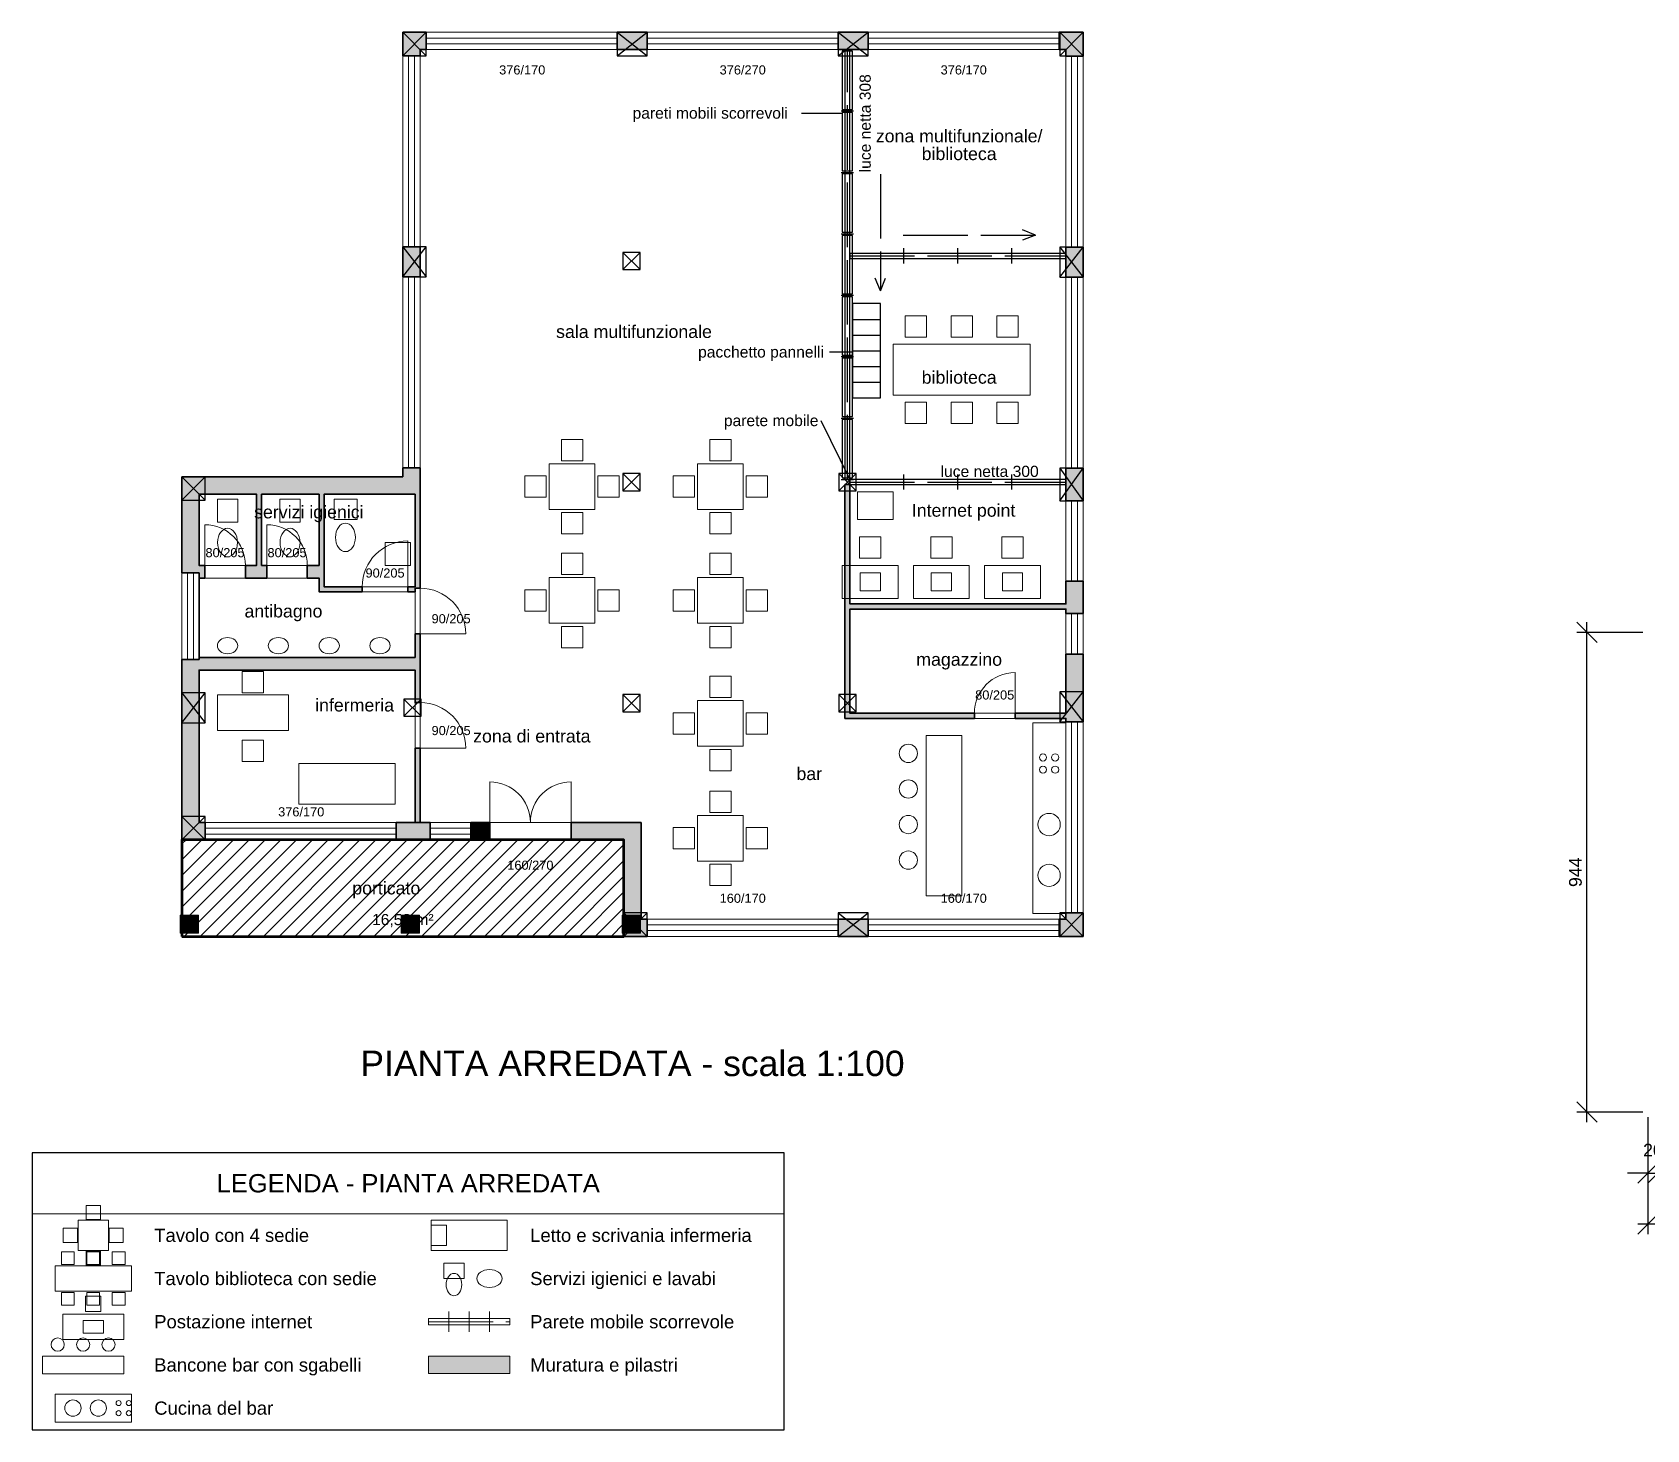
# Model space of a CAD drawing. Header units: millimetres. Extents: x 23 to 299, y 5 to 130.
# Drawn here: x 118 to 149.78, y 93.55 to 121.05 of the extents above; entities that cross this region are included whole.
import ezdxf
from ezdxf.enums import TextEntityAlignment as Align

# ---------------------------------------------------------------- set-up
doc = ezdxf.new("R2010")
doc.units = ezdxf.units.MM
doc.linetypes.add('DASHED', pattern=[1.524, 1.27, -0.254])
for name, color, linetype, lineweight in [('ARREDI', 30, 'Continuous', 13), ('LEGENDA', 7, 'Continuous', 18), ('MURI', 8, 'Continuous', 35), ('PARETI_MOBILI', 6, 'Continuous', 25), ('PILASTRI', 7, 'Continuous', 25), ('PORTE', 3, 'Continuous', 18), ('PORTICATO', 4, 'Continuous', 25), ('PORTICATO_RETINO', 4, 'Continuous', 18), ('QUOTE', 5, 'Continuous', 13), ('SERRAMENTI', 4, 'Continuous', 18), ('TESTI', 7, 'Continuous', 18)]:
    doc.layers.add(name, color=color, linetype=linetype, lineweight=lineweight)
doc.styles.add('ARIAL', font='arial.ttf')
doc.dimstyles.new('Q100', dxfattribs={"dimscale": 100, "dimtxt": 0.0025, "dimasz": 2.5, "dimexe": 0.002, "dimexo": 0.001, "dimgap": 0.001, "dimtad": 1, "dimlfac": 100, "dimtxsty": 'ARIAL', "dimtsz": 0.002, "dimcen": 2.5, "dimdle": 0.002, "dimclrd": 5, "dimclre": 5, "dimclrt": 5, "dimazin": 3, "dimtfac": 1, "dimtmove": 0, "dimatfit": 3, "dimarcsym": 0})

# ---------------------------------------------------------------- blocks, each defined once
blk = doc.blocks.new('*D171')
at = {"layer": 'Defpoints', "color": 0, "transparency": 16777216}
for p in [(149.8, 99.8), (150, 99.8), (150, 98.6)]:
    blk.add_point(p, dxfattribs=at)
at = {"layer": 'QUOTE', "color": 5, "lineweight": -2, "transparency": 16777216}
for p, q in [((149.8, 99.7), (149.8, 98.4)), ((150, 99.7), (150, 98.4)), ((149.8, 98.6), (149.4, 98.6)), ((149.6, 98.4), (150, 98.8)), ((149.8, 98.4), (150.2, 98.8)), ((149.8, 98.6), (150, 98.6)), ((150, 98.6), (150.4, 98.6))]:
    blk.add_line(p, q, dxfattribs=at)
at = {"layer": 'QUOTE', "color": 5, "transparency": 16777216, "insert": (149.9, 99.05), "char_height": 0.25, "attachment_point": 5, "style": 'ARIAL'}
blk.add_mtext('20', dxfattribs=at)

msp = doc.modelspace()

# ---------------------------------------------------------------- hatches: boundary and pattern name
at = {"layer": 'LEGENDA'}
h = msp.add_hatch(color=8, dxfattribs=at)
h.dxf.hatch_style = 1
h.paths.add_polyline_path([(125.8, 94.655), (127.4, 94.655), (127.4, 94.995), (125.8, 94.995)])
at = {"layer": 'MURI'}
h = msp.add_hatch(color=8, dxfattribs=at)
h.dxf.hatch_style = 1
h.paths.add_polyline_path([(125.29374, 121.04838), (125.75374, 121.04838), (125.75374, 120.70838), (125.63374, 120.70838), (125.63374, 120.58838), (125.29374, 120.58838)])
h = msp.add_hatch(color=8, dxfattribs=at)
h.dxf.hatch_style = 1
h.paths.add_polyline_path([(130.10374, 121.04838), (130.10374, 120.70838), (129.51374, 120.70838), (129.51374, 121.04838)])
h = msp.add_hatch(color=8, dxfattribs=at)
h.dxf.hatch_style = 1
h.paths.add_polyline_path([(134.45374, 121.04838), (134.45374, 120.70838), (133.86374, 120.70838), (133.86374, 121.04838)])
h = msp.add_hatch(color=8, dxfattribs=at)
h.dxf.hatch_style = 1
h.paths.add_polyline_path([(138.68374, 121.04838), (138.68374, 120.57838), (138.34374, 120.57838), (138.34374, 120.70838), (138.21374, 120.70838), (138.21374, 121.04838)])
h = msp.add_hatch(color=8, dxfattribs=at)
h.dxf.hatch_style = 1
h.paths.add_polyline_path([(125.29374, 116.82838), (125.63374, 116.82838), (125.63374, 116.23838), (125.29374, 116.23838)])
h = msp.add_hatch(color=8, dxfattribs=at)
h.dxf.hatch_style = 1
h.paths.add_polyline_path([(138.68374, 116.22838), (138.34374, 116.22838), (138.34374, 116.81838), (138.68374, 116.81838)])
h = msp.add_hatch(color=8, dxfattribs=at)
h.dxf.hatch_style = 1
h.paths.add_polyline_path([(125.29374, 112.29838), (125.29374, 112.47838), (125.63374, 112.47838), (125.63374, 111.95838), (125.63374, 111.95838), (125.63374, 110.13838), (125.63374, 110.10838), (125.53374, 110.10838), (125.53374, 110.03838), (125.39374, 110.03838), (125.39374, 110.13838), (125.53374, 110.13838), (125.53374, 111.95838), (123.74374, 111.95838), (123.74374, 110.55838), (123.74374, 110.30838), (123.74374, 110.13838), (124.49374, 110.13838), (124.49374, 110.03838), (123.74374, 110.03838), (123.64374, 110.03838), (123.64374, 110.30838), (123.41374, 110.30838), (123.41374, 110.55838), (123.64374, 110.55838), (123.64374, 111.95838), (122.51374, 111.95838), (122.51374, 110.55838), (122.61374, 110.55838), (122.61374, 110.30838), (122.51374, 110.30838), (122.41374, 110.30838), (122.19374, 110.30838), (122.19374, 110.55838), (122.41374, 110.55838), (122.41374, 111.95838), (121.28374, 111.95838), (121.28374, 110.55838), (121.39374, 110.55838), (121.39374, 110.30838), (121.28374, 110.30838), (121.28374, 108.74838), (125.53374, 108.74838), (125.53374, 109.20838), (125.63374, 109.20838), (125.63374, 108.74838), (125.63374, 108.49838), (125.63374, 107.85838), (125.53374, 107.85838), (125.53374, 108.49838), (121.28374, 108.49838), (121.28374, 105.49838), (121.40374, 105.49838), (121.40374, 105.15838), (120.94374, 105.15838), (120.94374, 108.70838), (121.28374, 108.70838), (121.28374, 110.40838), (120.94374, 110.40838), (120.94374, 112.29838)])
h = msp.add_hatch(color=8, dxfattribs=at)
h.dxf.hatch_style = 1
h.paths.add_polyline_path([(138.68374, 111.82838), (138.34374, 111.82838), (138.34374, 112.46838), (138.68374, 112.46838)])
h = msp.add_hatch(color=8, dxfattribs=at)
h.dxf.hatch_style = 1
h.paths.add_polyline_path([(138.68374, 109.60838), (138.34374, 109.60838), (138.34374, 109.69838), (134.09374, 109.69838), (134.09374, 107.64838), (136.54374, 107.64838), (136.54374, 107.54838), (134.09374, 107.54838), (133.99374, 107.54838), (133.99374, 107.64838), (133.99374, 112.14838), (134.09374, 112.14838), (134.09374, 109.79838), (138.34374, 109.79838), (138.34374, 110.24838), (138.68374, 110.24838)])
h = msp.add_hatch(color=8, dxfattribs=at)
h.dxf.hatch_style = 1
h.paths.add_polyline_path([(138.68374, 107.47838), (138.34374, 107.47838), (138.34374, 107.54838), (137.34374, 107.54838), (137.34374, 107.64838), (138.34374, 107.64838), (138.34374, 108.80838), (138.68374, 108.80838)])
h = msp.add_hatch(color=8, dxfattribs=at)
h.dxf.hatch_style = 1
h.paths.add_polyline_path([(125.63374, 105.49838), (125.53374, 105.49838), (125.53374, 106.95838), (125.63374, 106.95838)])
h = msp.add_hatch(color=8, dxfattribs=at)
h.dxf.hatch_style = 1
h.paths.add_polyline_path([(125.16374, 105.15838), (125.16374, 105.49838), (125.83374, 105.49838), (125.83374, 105.15838)])
h = msp.add_hatch(color=8, dxfattribs=at)
h.dxf.hatch_style = 1
h.paths.add_polyline_path([(126.63374, 105.15838), (126.63374, 105.49838), (127.00374, 105.49838), (127.00374, 105.15838)])
h = msp.add_hatch(color=8, dxfattribs=at)
h.dxf.hatch_style = 1
h.paths.add_polyline_path([(129.64374, 103.25838), (129.64374, 105.15838), (128.60374, 105.15838), (128.60374, 105.49838), (129.98374, 105.49838), (129.98374, 103.59838), (130.10374, 103.59838), (130.10374, 103.25838)])
h = msp.add_hatch(color=8, dxfattribs=at)
h.dxf.hatch_style = 1
h.paths.add_polyline_path([(133.86374, 103.25838), (133.86374, 103.59838), (134.45374, 103.59838), (134.45374, 103.25838)])
h = msp.add_hatch(color=8, dxfattribs=at)
h.dxf.hatch_style = 1
h.paths.add_polyline_path([(138.68374, 103.25838), (138.21374, 103.25838), (138.21374, 103.59838), (138.34374, 103.59838), (138.34374, 103.71838), (138.68374, 103.71838)])
at = {"layer": 'PORTICATO_RETINO'}
h = msp.add_hatch(dxfattribs=at)
h.set_pattern_fill('PORTICATO_RETINO', color=4)
h.set_pattern_definition([(45, (0, 0), (-0.155562, 0.155562), [])])
h.paths.add_polyline_path([(120.94374, 103.25838), (129.64374, 103.25838), (129.64374, 105.15838), (120.94374, 105.15838)])
at = {"layer": 'PORTICATO_RETINO', "true_color": 0x282828}
h = msp.add_hatch(color=250, dxfattribs=at)
h.dxf.hatch_style = 1
h.paths.add_polyline_path([(120.91374, 103.31838), (121.27374, 103.31838), (121.27374, 103.67838), (120.91374, 103.67838)])
h = msp.add_hatch(color=250, dxfattribs=at)
h.dxf.hatch_style = 1
h.paths.add_polyline_path([(125.26374, 103.31838), (125.62374, 103.31838), (125.62374, 103.67838), (125.26374, 103.67838)])
h = msp.add_hatch(color=250, dxfattribs=at)
h.dxf.hatch_style = 1
h.paths.add_polyline_path([(129.61374, 103.31838), (129.97374, 103.31838), (129.97374, 103.67838), (129.61374, 103.67838)])

# ---------------------------------------------------------------- linework, layer by layer
at = {"layer": 'ARREDI', "color": 8}
for points in [[(135.18374, 115.04838), (135.60374, 115.04838), (135.60374, 115.46838), (135.18374, 115.46838)], [(136.08374, 115.04838), (136.50374, 115.04838), (136.50374, 115.46838), (136.08374, 115.46838)], [(136.98374, 115.04838), (137.40374, 115.04838), (137.40374, 115.46838), (136.98374, 115.46838)], [(135.18374, 113.34838), (135.60374, 113.34838), (135.60374, 113.76838), (135.18374, 113.76838)], [(136.08374, 113.34838), (136.50374, 113.34838), (136.50374, 113.76838), (136.08374, 113.76838)], [(136.98374, 113.34838), (137.40374, 113.34838), (137.40374, 113.76838), (136.98374, 113.76838)], [(128.41374, 112.61838), (128.83374, 112.61838), (128.83374, 113.03838), (128.41374, 113.03838)], [(131.33374, 112.61838), (131.75374, 112.61838), (131.75374, 113.03838), (131.33374, 113.03838)], [(127.69374, 111.89838), (128.11374, 111.89838), (128.11374, 112.31838), (127.69374, 112.31838)], [(129.13374, 111.89838), (129.55374, 111.89838), (129.55374, 112.31838), (129.13374, 112.31838)], [(130.61374, 111.89838), (131.03374, 111.89838), (131.03374, 112.31838), (130.61374, 112.31838)], [(132.05374, 111.89838), (132.47374, 111.89838), (132.47374, 112.31838), (132.05374, 112.31838)], [(121.64374, 111.40838), (122.04374, 111.40838), (122.04374, 111.85838), (121.64374, 111.85838)], [(122.87374, 111.40838), (123.27374, 111.40838), (123.27374, 111.85838), (122.87374, 111.85838)], [(123.94374, 111.45838), (124.39374, 111.45838), (124.39374, 111.85838), (123.94374, 111.85838)], [(134.24374, 111.45838), (134.94374, 111.45838), (134.94374, 112.00838), (134.24374, 112.00838)], [(128.41374, 111.17838), (128.83374, 111.17838), (128.83374, 111.59838), (128.41374, 111.59838)], [(131.33374, 111.17838), (131.75374, 111.17838), (131.75374, 111.59838), (131.33374, 111.59838)], [(124.94374, 110.55838), (125.44374, 110.55838), (125.44374, 111.00838), (124.94374, 111.00838)], [(134.28374, 110.69838), (134.70374, 110.69838), (134.70374, 111.11838), (134.28374, 111.11838)], [(135.68374, 110.69838), (136.10374, 110.69838), (136.10374, 111.11838), (135.68374, 111.11838)], [(137.08374, 110.69838), (137.50374, 110.69838), (137.50374, 111.11838), (137.08374, 111.11838)], [(128.41374, 110.37838), (128.83374, 110.37838), (128.83374, 110.79838), (128.41374, 110.79838)], [(131.33374, 110.37838), (131.75374, 110.37838), (131.75374, 110.79838), (131.33374, 110.79838)], [(127.69374, 109.65838), (128.11374, 109.65838), (128.11374, 110.07838), (127.69374, 110.07838)], [(129.13374, 109.65838), (129.55374, 109.65838), (129.55374, 110.07838), (129.13374, 110.07838)], [(130.61374, 109.65838), (131.03374, 109.65838), (131.03374, 110.07838), (130.61374, 110.07838)], [(132.05374, 109.65838), (132.47374, 109.65838), (132.47374, 110.07838), (132.05374, 110.07838)], [(128.41374, 108.93838), (128.83374, 108.93838), (128.83374, 109.35838), (128.41374, 109.35838)], [(131.33374, 108.93838), (131.75374, 108.93838), (131.75374, 109.35838), (131.33374, 109.35838)], [(122.13374, 108.04838), (122.55374, 108.04838), (122.55374, 108.46838), (122.13374, 108.46838)], [(131.33374, 107.95838), (131.75374, 107.95838), (131.75374, 108.37838), (131.33374, 108.37838)], [(130.61374, 107.23838), (131.03374, 107.23838), (131.03374, 107.65838), (130.61374, 107.65838)], [(132.05374, 107.23838), (132.47374, 107.23838), (132.47374, 107.65838), (132.05374, 107.65838)], [(137.69374, 103.70838), (138.34374, 103.70838), (138.34374, 107.45838), (137.69374, 107.45838)], [(122.13374, 106.69838), (122.55374, 106.69838), (122.55374, 107.11838), (122.13374, 107.11838)], [(131.33374, 106.51838), (131.75374, 106.51838), (131.75374, 106.93838), (131.33374, 106.93838)], [(123.24374, 105.85838), (125.14374, 105.85838), (125.14374, 106.65838), (123.24374, 106.65838)], [(131.33374, 105.69838), (131.75374, 105.69838), (131.75374, 106.11838), (131.33374, 106.11838)], [(130.61374, 104.97838), (131.03374, 104.97838), (131.03374, 105.39838), (130.61374, 105.39838)], [(132.05374, 104.97838), (132.47374, 104.97838), (132.47374, 105.39838), (132.05374, 105.39838)], [(131.33374, 104.25838), (131.75374, 104.25838), (131.75374, 104.67838), (131.33374, 104.67838)]]:
    msp.add_lwpolyline(points, close=True, dxfattribs=at)
at = {"layer": 'ARREDI', "color": 30}
for points in [[(134.94374, 113.90838), (137.64374, 113.90838), (137.64374, 114.90838), (134.94374, 114.90838)], [(133.94374, 109.90838), (135.04374, 109.90838), (135.04374, 110.55838), (133.94374, 110.55838)], [(135.34374, 109.90838), (136.44374, 109.90838), (136.44374, 110.55838), (135.34374, 110.55838)], [(136.74374, 109.90838), (137.84374, 109.90838), (137.84374, 110.55838), (136.74374, 110.55838)], [(121.64374, 107.30838), (123.04374, 107.30838), (123.04374, 108.00838), (121.64374, 108.00838)], [(135.59374, 104.05838), (136.29374, 104.05838), (136.29374, 107.20838), (135.59374, 107.20838)]]:
    msp.add_lwpolyline(points, close=True, dxfattribs=at)
at = {"layer": 'ARREDI', "color": 5}
for points in [[(128.17374, 111.65838), (129.07374, 111.65838), (129.07374, 112.55838), (128.17374, 112.55838)], [(131.09374, 111.65838), (131.99374, 111.65838), (131.99374, 112.55838), (131.09374, 112.55838)], [(128.17374, 109.41838), (129.07374, 109.41838), (129.07374, 110.31838), (128.17374, 110.31838)], [(131.09374, 109.41838), (131.99374, 109.41838), (131.99374, 110.31838), (131.09374, 110.31838)], [(131.09374, 106.99838), (131.99374, 106.99838), (131.99374, 107.89838), (131.09374, 107.89838)], [(131.09374, 104.73838), (131.99374, 104.73838), (131.99374, 105.63838), (131.09374, 105.63838)]]:
    msp.add_lwpolyline(points, close=True, dxfattribs=at)
at = {"layer": 'ARREDI', "color": 7}
for points in [[(134.29374, 110.05838), (134.69374, 110.05838), (134.69374, 110.40838), (134.29374, 110.40838)], [(135.69374, 110.05838), (136.09374, 110.05838), (136.09374, 110.40838), (135.69374, 110.40838)], [(137.09374, 110.05838), (137.49374, 110.05838), (137.49374, 110.40838), (137.09374, 110.40838)]]:
    msp.add_lwpolyline(points, close=True, dxfattribs=at)
at = {"layer": 'ARREDI', "color": 8}
for centre, radius in [((135.24374, 106.85838), 0.18), ((137.89374, 106.77838), 0.07), ((138.13374, 106.77838), 0.07), ((137.89374, 106.53838), 0.07), ((138.13374, 106.53838), 0.07), ((135.24374, 106.15838), 0.18), ((135.24374, 105.45838), 0.18), ((138.01374, 105.45838), 0.22), ((135.24374, 104.75838), 0.18), ((138.01374, 104.45838), 0.22)]:
    msp.add_circle(centre, radius, dxfattribs=at)
for centre, major_axis, ratio in [((121.84374, 111.00838), (0, 0.28), 0.7), ((123.07374, 111.00838), (0, 0.28), 0.7), ((124.16374, 111.10838), (0, 0.28), 0.7), ((121.84374, 108.97838), (0.2, 0), 0.8), ((122.84374, 108.97838), (0.2, 0), 0.8), ((123.84374, 108.97838), (0.2, 0), 0.8), ((124.84374, 108.97838), (0.2, 0), 0.8)]:
    msp.add_ellipse(centre, major_axis=major_axis, ratio=ratio, dxfattribs=at)
at = {"layer": 'LEGENDA', "color": 7}
msp.add_line((118, 97.8), (132.8, 97.8), dxfattribs=at)
at = {"layer": 'LEGENDA', "color": 6, "linetype": 'DASHED'}
msp.add_line((125.8, 95.675), (127.4, 95.675), dxfattribs=at)
at = {"layer": 'LEGENDA', "color": 6}
for p, q in [((126.2, 95.475), (126.2, 95.875)), ((126.6, 95.475), (126.6, 95.875)), ((127, 95.475), (127, 95.875))]:
    msp.add_line(p, q, dxfattribs=at)
at = {"layer": 'LEGENDA', "color": 7, "lineweight": 25}
msp.add_lwpolyline([(118, 93.55), (132.8, 93.55), (132.8, 99), (118, 99)], close=True, dxfattribs=at)
at = {"layer": 'LEGENDA', "color": 8}
for points in [[(119.06, 97.685), (119.34, 97.685), (119.34, 97.965), (119.06, 97.965)], [(125.85, 97.075), (127.35, 97.075), (127.35, 97.675), (125.85, 97.675)], [(125.85, 97.175), (126.15, 97.175), (126.15, 97.575), (125.85, 97.575)], [(118.61, 97.235), (118.89, 97.235), (118.89, 97.515), (118.61, 97.515)], [(119.51, 97.235), (119.79, 97.235), (119.79, 97.515), (119.51, 97.515)], [(118.575, 96.8), (118.825, 96.8), (118.825, 97.05), (118.575, 97.05)], [(119.06, 96.785), (119.34, 96.785), (119.34, 97.065), (119.06, 97.065)], [(119.075, 96.8), (119.325, 96.8), (119.325, 97.05), (119.075, 97.05)], [(119.575, 96.8), (119.825, 96.8), (119.825, 97.05), (119.575, 97.05)], [(126.1, 96.525), (126.5, 96.525), (126.5, 96.825), (126.1, 96.825)], [(118.575, 96), (118.825, 96), (118.825, 96.25), (118.575, 96.25)], [(119.05, 95.875), (119.35, 95.875), (119.35, 96.175), (119.05, 96.175)], [(119.075, 96), (119.325, 96), (119.325, 96.25), (119.075, 96.25)], [(119.575, 96), (119.825, 96), (119.825, 96.25), (119.575, 96.25)], [(118.45, 93.7), (119.95, 93.7), (119.95, 94.25), (118.45, 94.25)]]:
    msp.add_lwpolyline(points, close=True, dxfattribs=at)
at = {"layer": 'LEGENDA', "color": 5}
msp.add_lwpolyline([(118.9, 97.075), (119.5, 97.075), (119.5, 97.675), (118.9, 97.675)], close=True, dxfattribs=at)
at = {"layer": 'LEGENDA', "color": 30}
for points in [[(118.45, 96.275), (119.95, 96.275), (119.95, 96.775), (118.45, 96.775)], [(118.6, 95.325), (119.8, 95.325), (119.8, 95.825), (118.6, 95.825)], [(118.2, 94.65), (119.8, 94.65), (119.8, 95), (118.2, 95)]]:
    msp.add_lwpolyline(points, close=True, dxfattribs=at)
at = {"layer": 'LEGENDA', "color": 7}
for points in [[(119, 95.45), (119.4, 95.45), (119.4, 95.7), (119, 95.7)], [(125.8, 94.655), (127.4, 94.655), (127.4, 94.995), (125.8, 94.995)]]:
    msp.add_lwpolyline(points, close=True, dxfattribs=at)
at = {"layer": 'LEGENDA', "color": 6}
msp.add_lwpolyline([(125.8, 95.615), (127.4, 95.615), (127.4, 95.735), (125.8, 95.735)], close=True, dxfattribs=at)
at = {"layer": 'LEGENDA', "color": 8}
for centre, radius in [((118.5, 95.225), 0.13), ((119, 95.225), 0.13), ((119.5, 95.225), 0.13), ((118.8, 93.975), 0.16), ((119.3, 93.975), 0.16), ((119.7, 94.075), 0.05), ((119.9, 94.075), 0.05), ((119.7, 93.875), 0.05), ((119.9, 93.875), 0.05)]:
    msp.add_circle(centre, radius, dxfattribs=at)
for centre, major_axis in [((126.3, 96.405), (0, 0.22)), ((127, 96.525), (0.25, 0))]:
    msp.add_ellipse(centre, major_axis=major_axis, ratio=0.7, dxfattribs=at)
at = {"layer": 'MURI', "color": 7}
for points in [[(125.29374, 121.04838), (125.75374, 121.04838), (125.75374, 120.70838), (125.63374, 120.70838), (125.63374, 120.58838), (125.29374, 120.58838)], [(130.10374, 121.04838), (130.10374, 120.70838), (129.51374, 120.70838), (129.51374, 121.04838)], [(134.45374, 121.04838), (134.45374, 120.70838), (133.86374, 120.70838), (133.86374, 121.04838)], [(138.68374, 121.04838), (138.68374, 120.57838), (138.34374, 120.57838), (138.34374, 120.70838), (138.21374, 120.70838), (138.21374, 121.04838)], [(125.29374, 116.82838), (125.63374, 116.82838), (125.63374, 116.23838), (125.29374, 116.23838)], [(138.68374, 116.22838), (138.34374, 116.22838), (138.34374, 116.81838), (138.68374, 116.81838)], [(125.29374, 112.29838), (125.29374, 112.47838), (125.63374, 112.47838), (125.63374, 111.95838), (125.63374, 111.95838), (125.63374, 110.13838), (125.63374, 110.10838), (125.53374, 110.10838), (125.53374, 110.03838), (125.39374, 110.03838), (125.39374, 110.13838), (125.53374, 110.13838), (125.53374, 111.95838), (123.74374, 111.95838), (123.74374, 110.55838), (123.74374, 110.30838), (123.74374, 110.13838), (124.49374, 110.13838), (124.49374, 110.03838), (123.74374, 110.03838), (123.64374, 110.03838), (123.64374, 110.30838), (123.41374, 110.30838), (123.41374, 110.55838), (123.64374, 110.55838), (123.64374, 111.95838), (122.51374, 111.95838), (122.51374, 110.55838), (122.61374, 110.55838), (122.61374, 110.30838), (122.51374, 110.30838), (122.41374, 110.30838), (122.19374, 110.30838), (122.19374, 110.55838), (122.41374, 110.55838), (122.41374, 111.95838), (121.28374, 111.95838), (121.28374, 110.55838), (121.39374, 110.55838), (121.39374, 110.30838), (121.28374, 110.30838), (121.28374, 108.74838), (125.53374, 108.74838), (125.53374, 109.20838), (125.63374, 109.20838), (125.63374, 108.74838), (125.63374, 108.49838), (125.63374, 107.85838), (125.53374, 107.85838), (125.53374, 108.49838), (121.28374, 108.49838), (121.28374, 105.49838), (121.40374, 105.49838), (121.40374, 105.15838), (120.94374, 105.15838), (120.94374, 108.70838), (121.28374, 108.70838), (121.28374, 110.40838), (120.94374, 110.40838), (120.94374, 112.29838)], [(138.68374, 111.82838), (138.34374, 111.82838), (138.34374, 112.46838), (138.68374, 112.46838)], [(138.68374, 109.60838), (138.34374, 109.60838), (138.34374, 109.69838), (134.09374, 109.69838), (134.09374, 107.64838), (136.54374, 107.64838), (136.54374, 107.54838), (134.09374, 107.54838), (133.99374, 107.54838), (133.99374, 107.64838), (133.99374, 112.14838), (134.09374, 112.14838), (134.09374, 109.79838), (138.34374, 109.79838), (138.34374, 110.24838), (138.68374, 110.24838)], [(138.68374, 107.47838), (138.34374, 107.47838), (138.34374, 107.54838), (137.34374, 107.54838), (137.34374, 107.64838), (138.34374, 107.64838), (138.34374, 108.80838), (138.68374, 108.80838)], [(125.63374, 105.49838), (125.53374, 105.49838), (125.53374, 106.95838), (125.63374, 106.95838)], [(125.16374, 105.15838), (125.16374, 105.49838), (125.83374, 105.49838), (125.83374, 105.15838)], [(126.63374, 105.15838), (126.63374, 105.49838), (127.00374, 105.49838), (127.00374, 105.15838)], [(129.64374, 103.25838), (129.64374, 105.15838), (128.60374, 105.15838), (128.60374, 105.49838), (129.98374, 105.49838), (129.98374, 103.59838), (130.10374, 103.59838), (130.10374, 103.25838)], [(133.86374, 103.25838), (133.86374, 103.59838), (134.45374, 103.59838), (134.45374, 103.25838)], [(138.68374, 103.25838), (138.21374, 103.25838), (138.21374, 103.59838), (138.34374, 103.59838), (138.34374, 103.71838), (138.68374, 103.71838)]]:
    msp.add_lwpolyline(points, close=True, dxfattribs=at)
at = {"layer": 'PARETI_MOBILI', "color": 6}
for p, q in [((133.92374, 120.70838), (134.16374, 120.70838)), ((133.92374, 119.49981), (134.16374, 119.49981)), ((133.14374, 119.45838), (133.94374, 119.45838)), ((133.92374, 118.29124), (134.16374, 118.29124)), ((133.92374, 117.08266), (134.16374, 117.08266)), ((137.74374, 117.05838), (137.49374, 117.15838)), ((137.74374, 117.05838), (137.49374, 116.95838)), ((134.09374, 116.49838), (134.09374, 116.79838)), ((135.15624, 116.49838), (135.15624, 116.79838)), ((136.21874, 116.49838), (136.21874, 116.79838)), ((137.28124, 116.49838), (137.28124, 116.79838)), ((138.34374, 116.49838), (138.34374, 116.79838)), ((134.69374, 115.95838), (134.59374, 116.20838)), ((134.69374, 115.95838), (134.79374, 116.20838)), ((133.92374, 115.87409), (134.16374, 115.87409)), ((134.14374, 115.39988), (134.69374, 115.39988)), ((134.14374, 115.09158), (134.69374, 115.09158)), ((133.69374, 114.75838), (134.14374, 114.75838)), ((134.14374, 114.78328), (134.69374, 114.78328)), ((133.92374, 114.66552), (134.16374, 114.66552)), ((134.14374, 114.47498), (134.69374, 114.47498)), ((134.14374, 114.16668), (134.69374, 114.16668)), ((133.92374, 113.45695), (134.16374, 113.45695)), ((133.51874, 113.40838), (134.09374, 112.24838)), ((133.92374, 112.24838), (134.16374, 112.24838)), ((134.09374, 112.04838), (134.09374, 112.34838)), ((135.15624, 112.04838), (135.15624, 112.34838)), ((136.21874, 112.04838), (136.21874, 112.34838)), ((137.28124, 112.04838), (137.28124, 112.34838)), ((138.34374, 112.04838), (138.34374, 112.34838))]:
    msp.add_line(p, q, dxfattribs=at)
at = {"layer": 'PARETI_MOBILI', "color": 6, "linetype": 'DASHED'}
for p, q in [((134.04374, 112.24838), (134.04374, 120.70838)), ((134.69374, 118.25838), (134.69374, 115.95838)), ((135.14374, 117.05838), (137.74374, 117.05838)), ((134.09374, 116.64838), (138.34374, 116.64838)), ((134.09374, 112.19838), (138.34374, 112.19838))]:
    msp.add_line(p, q, dxfattribs=at)
at = {"layer": 'PARETI_MOBILI', "color": 6}
for points in [[(133.94374, 119.52981), (134.14374, 119.52981), (134.14374, 120.67838), (133.94374, 120.67838)], [(133.94374, 118.32124), (134.14374, 118.32124), (134.14374, 119.46981), (133.94374, 119.46981)], [(133.94374, 117.11266), (134.14374, 117.11266), (134.14374, 118.26124), (133.94374, 118.26124)], [(133.94374, 115.90409), (134.14374, 115.90409), (134.14374, 117.05266), (133.94374, 117.05266)], [(133.94374, 114.69552), (134.14374, 114.69552), (134.14374, 115.84409), (133.94374, 115.84409)], [(134.14374, 113.85838), (134.69374, 113.85838), (134.69374, 115.70838), (134.14374, 115.70838)], [(133.94374, 113.48695), (134.14374, 113.48695), (134.14374, 114.63552), (133.94374, 114.63552)], [(133.94374, 112.27838), (134.14374, 112.27838), (134.14374, 113.42695), (133.94374, 113.42695)]]:
    msp.add_lwpolyline(points, close=True, dxfattribs=at)
at = {"layer": 'PARETI_MOBILI', "color": 6, "linetype": 'Continuous'}
for points in [[(133.99374, 112.24838), (134.09374, 112.24838), (134.09374, 120.70838), (133.99374, 120.70838)], [(134.09374, 116.59838), (138.34374, 116.59838), (138.34374, 116.69838), (134.09374, 116.69838)], [(134.09374, 112.14838), (138.34374, 112.14838), (138.34374, 112.24838), (134.09374, 112.24838)]]:
    msp.add_lwpolyline(points, close=True, dxfattribs=at)
at = {"layer": 'PILASTRI', "color": 7}
for p, q in [((125.29374, 120.58838), (125.75374, 121.04838)), ((125.29374, 121.04838), (125.75374, 120.58838)), ((129.51374, 120.58838), (130.10374, 121.04838)), ((129.51374, 121.04838), (130.10374, 120.58838)), ((133.86374, 120.58838), (134.45374, 121.04838)), ((133.86374, 121.04838), (134.45374, 120.58838)), ((138.22374, 120.58838), (138.68374, 121.04838)), ((138.22374, 121.04838), (138.68374, 120.58838)), ((125.29374, 116.23838), (125.75374, 116.82838)), ((125.29374, 116.82838), (125.75374, 116.23838)), ((129.62374, 116.37838), (129.96374, 116.71838)), ((129.62374, 116.71838), (129.96374, 116.37838)), ((138.22374, 116.22838), (138.68374, 116.81838)), ((138.22374, 116.81838), (138.68374, 116.22838)), ((120.94374, 111.83838), (121.40374, 112.29838)), ((120.94374, 112.29838), (121.40374, 111.83838)), ((129.62374, 112.02838), (129.96374, 112.36838)), ((129.62374, 112.36838), (129.96374, 112.02838)), ((133.87374, 112.02838), (134.21374, 112.36838)), ((133.87374, 112.36838), (134.21374, 112.02838)), ((138.22374, 111.82838), (138.68374, 112.46838)), ((138.22374, 112.46838), (138.68374, 111.82838)), ((120.94374, 107.45838), (121.40374, 108.04838)), ((120.94374, 108.04838), (121.40374, 107.45838)), ((138.22374, 107.47838), (138.68374, 108.06838)), ((138.22374, 108.06838), (138.68374, 107.47838)), ((125.31374, 107.58838), (125.65374, 107.92838)), ((125.31374, 107.92838), (125.65374, 107.58838)), ((129.62374, 107.67838), (129.96374, 108.01838)), ((129.62374, 108.01838), (129.96374, 107.67838)), ((133.87374, 107.67838), (134.21374, 108.01838)), ((133.87374, 108.01838), (134.21374, 107.67838)), ((120.94374, 105.15838), (121.40374, 105.61838)), ((120.94374, 105.61838), (121.40374, 105.15838)), ((120.94374, 103.34838), (121.24374, 103.64838)), ((120.94374, 103.64838), (121.24374, 103.34838)), ((125.29374, 103.34838), (125.59374, 103.64838)), ((125.29374, 103.64838), (125.59374, 103.34838)), ((129.64374, 103.25838), (130.10374, 103.71838)), ((129.64374, 103.71838), (130.10374, 103.25838)), ((129.64374, 103.34838), (129.94374, 103.64838)), ((129.64374, 103.64838), (129.94374, 103.34838)), ((133.86374, 103.25838), (134.45374, 103.71838)), ((133.86374, 103.71838), (134.45374, 103.25838)), ((138.22374, 103.25838), (138.68374, 103.71838)), ((138.22374, 103.71838), (138.68374, 103.25838))]:
    msp.add_line(p, q, dxfattribs=at)
for points in [[(125.29374, 120.58838), (125.75374, 120.58838), (125.75374, 121.04838), (125.29374, 121.04838)], [(129.51374, 120.58838), (130.10374, 120.58838), (130.10374, 121.04838), (129.51374, 121.04838)], [(133.86374, 120.58838), (134.45374, 120.58838), (134.45374, 121.04838), (133.86374, 121.04838)], [(138.22374, 120.58838), (138.68374, 120.58838), (138.68374, 121.04838), (138.22374, 121.04838)], [(125.29374, 116.23838), (125.75374, 116.23838), (125.75374, 116.82838), (125.29374, 116.82838)], [(129.62374, 116.37838), (129.96374, 116.37838), (129.96374, 116.71838), (129.62374, 116.71838)], [(138.22374, 116.22838), (138.68374, 116.22838), (138.68374, 116.81838), (138.22374, 116.81838)], [(120.94374, 111.83838), (121.40374, 111.83838), (121.40374, 112.29838), (120.94374, 112.29838)], [(129.62374, 112.02838), (129.96374, 112.02838), (129.96374, 112.36838), (129.62374, 112.36838)], [(133.87374, 112.02838), (134.21374, 112.02838), (134.21374, 112.36838), (133.87374, 112.36838)], [(138.22374, 111.82838), (138.68374, 111.82838), (138.68374, 112.46838), (138.22374, 112.46838)], [(120.94374, 107.45838), (121.40374, 107.45838), (121.40374, 108.04838), (120.94374, 108.04838)], [(138.22374, 107.47838), (138.68374, 107.47838), (138.68374, 108.06838), (138.22374, 108.06838)], [(125.31374, 107.58838), (125.65374, 107.58838), (125.65374, 107.92838), (125.31374, 107.92838)], [(129.62374, 107.67838), (129.96374, 107.67838), (129.96374, 108.01838), (129.62374, 108.01838)], [(133.87374, 107.67838), (134.21374, 107.67838), (134.21374, 108.01838), (133.87374, 108.01838)], [(120.94374, 105.15838), (121.40374, 105.15838), (121.40374, 105.61838), (120.94374, 105.61838)], [(120.94374, 103.34838), (121.24374, 103.34838), (121.24374, 103.64838), (120.94374, 103.64838)], [(125.29374, 103.34838), (125.59374, 103.34838), (125.59374, 103.64838), (125.29374, 103.64838)], [(129.64374, 103.25838), (130.10374, 103.25838), (130.10374, 103.71838), (129.64374, 103.71838)], [(129.64374, 103.34838), (129.94374, 103.34838), (129.94374, 103.64838), (129.64374, 103.64838)], [(133.86374, 103.25838), (134.45374, 103.25838), (134.45374, 103.71838), (133.86374, 103.71838)], [(138.22374, 103.25838), (138.68374, 103.25838), (138.68374, 103.71838), (138.22374, 103.71838)]]:
    msp.add_lwpolyline(points, close=True, dxfattribs=at)
at = {"layer": 'PORTE', "color": 3}
for p, q in [((121.39374, 110.55838), (121.39374, 111.35838)), ((122.61374, 110.55838), (122.61374, 111.35838)), ((125.39374, 110.13838), (125.39374, 111.03838)), ((125.63374, 109.20838), (126.53374, 109.20838)), ((137.34374, 107.64838), (137.34374, 108.44838)), ((125.63374, 106.95838), (126.53374, 106.95838)), ((127.00374, 105.49838), (127.00374, 106.29838)), ((128.60374, 105.49838), (128.60374, 106.29838))]:
    msp.add_line(p, q, dxfattribs=at)
for points in [[(121.39374, 110.30838), (122.19374, 110.30838), (122.19374, 110.55838), (121.39374, 110.55838)], [(122.61374, 110.30838), (123.41374, 110.30838), (123.41374, 110.55838), (122.61374, 110.55838)], [(124.49374, 110.03838), (125.39374, 110.03838), (125.39374, 110.13838), (124.49374, 110.13838)], [(125.53374, 109.20838), (125.63374, 109.20838), (125.63374, 110.10838), (125.53374, 110.10838)], [(125.53374, 106.95838), (125.63374, 106.95838), (125.63374, 107.85838), (125.53374, 107.85838)], [(136.54374, 107.54838), (137.34374, 107.54838), (137.34374, 107.64838), (136.54374, 107.64838)], [(127.00374, 105.15838), (128.60374, 105.15838), (128.60374, 105.49838), (127.00374, 105.49838)]]:
    msp.add_lwpolyline(points, close=True, dxfattribs=at)
for centre, radius, start, end in [((121.39374, 110.55838), 0.8, 0, 90), ((122.61374, 110.55838), 0.8, 0, 90), ((125.39374, 110.13838), 0.9, 90, 180), ((125.63374, 109.20838), 0.9, 0, 90), ((137.34374, 107.64838), 0.8, 90, 180), ((125.63374, 106.95838), 0.9, 0, 90), ((127.00374, 105.49838), 0.8, 0, 90), ((128.60374, 105.49838), 0.8, 90, 180)]:
    msp.add_arc(centre, radius, start, end, dxfattribs=at)
at = {"layer": 'PORTICATO', "color": 4, "linetype": 'DASHED'}
msp.add_lwpolyline([(120.94374, 103.25838), (129.64374, 103.25838), (129.64374, 105.15838), (120.94374, 105.15838)], close=True, dxfattribs=at)
at = {"layer": 'PORTICATO_RETINO', "color": 4, "lineweight": 50}
msp.add_lwpolyline([(120.94374, 103.25838), (129.64374, 103.25838), (129.64374, 105.15838), (120.94374, 105.15838)], close=True, dxfattribs=at)
at = {"layer": 'PORTICATO_RETINO', "color": 7}
for points in [[(120.91374, 103.31838), (121.27374, 103.31838), (121.27374, 103.67838), (120.91374, 103.67838)], [(125.26374, 103.31838), (125.62374, 103.31838), (125.62374, 103.67838), (125.26374, 103.67838)], [(129.61374, 103.31838), (129.97374, 103.31838), (129.97374, 103.67838), (129.61374, 103.67838)]]:
    msp.add_lwpolyline(points, close=True, dxfattribs=at)
at = {"layer": 'SERRAMENTI', "color": 4}
for p, q in [((125.75374, 120.93505), (129.51374, 120.93505)), ((125.75374, 120.82171), (129.51374, 120.82171)), ((130.10374, 120.93505), (133.86374, 120.93505)), ((130.10374, 120.82171), (133.86374, 120.82171)), ((134.45374, 120.93505), (138.21374, 120.93505)), ((134.45374, 120.82171), (138.21374, 120.82171)), ((125.40707, 116.82838), (125.40707, 120.58838)), ((125.52041, 116.82838), (125.52041, 120.58838)), ((138.45707, 116.81838), (138.45707, 120.57838)), ((138.57041, 116.81838), (138.57041, 120.57838)), ((125.40707, 112.47838), (125.40707, 116.23838)), ((125.52041, 112.47838), (125.52041, 116.23838)), ((138.45707, 112.46838), (138.45707, 116.22838)), ((138.57041, 112.46838), (138.57041, 116.22838)), ((138.45707, 110.24838), (138.45707, 111.82838)), ((138.57041, 110.24838), (138.57041, 111.82838)), ((121.05707, 108.70838), (121.05707, 110.40838)), ((121.17041, 108.70838), (121.17041, 110.40838)), ((138.45707, 108.80838), (138.45707, 109.60838)), ((138.57041, 108.80838), (138.57041, 109.60838)), ((138.45707, 103.71838), (138.45707, 107.47838)), ((138.57041, 103.71838), (138.57041, 107.47838)), ((121.40374, 105.38505), (125.16374, 105.38505)), ((121.40374, 105.27171), (125.16374, 105.27171)), ((125.83374, 105.38505), (126.63374, 105.38505)), ((125.83374, 105.27171), (126.63374, 105.27171)), ((130.10374, 103.48505), (133.86374, 103.48505)), ((130.10374, 103.37171), (133.86374, 103.37171)), ((134.45374, 103.48505), (138.21374, 103.48505)), ((134.45374, 103.37171), (138.21374, 103.37171))]:
    msp.add_line(p, q, dxfattribs=at)
for points in [[(125.75374, 120.70838), (129.51374, 120.70838), (129.51374, 121.04838), (125.75374, 121.04838)], [(130.10374, 120.70838), (133.86374, 120.70838), (133.86374, 121.04838), (130.10374, 121.04838)], [(134.45374, 120.70838), (138.21374, 120.70838), (138.21374, 121.04838), (134.45374, 121.04838)], [(125.29374, 116.82838), (125.63374, 116.82838), (125.63374, 120.58838), (125.29374, 120.58838)], [(138.34374, 116.81838), (138.68374, 116.81838), (138.68374, 120.57838), (138.34374, 120.57838)], [(125.29374, 112.47838), (125.63374, 112.47838), (125.63374, 116.23838), (125.29374, 116.23838)], [(138.34374, 112.46838), (138.68374, 112.46838), (138.68374, 116.22838), (138.34374, 116.22838)], [(138.34374, 110.24838), (138.68374, 110.24838), (138.68374, 111.82838), (138.34374, 111.82838)], [(120.94374, 108.70838), (121.28374, 108.70838), (121.28374, 110.40838), (120.94374, 110.40838)], [(138.34374, 108.80838), (138.68374, 108.80838), (138.68374, 109.60838), (138.34374, 109.60838)], [(138.34374, 103.71838), (138.68374, 103.71838), (138.68374, 107.47838), (138.34374, 107.47838)], [(121.40374, 105.15838), (125.16374, 105.15838), (125.16374, 105.49838), (121.40374, 105.49838)], [(125.83374, 105.15838), (126.63374, 105.15838), (126.63374, 105.49838), (125.83374, 105.49838)], [(130.10374, 103.25838), (133.86374, 103.25838), (133.86374, 103.59838), (130.10374, 103.59838)], [(134.45374, 103.25838), (138.21374, 103.25838), (138.21374, 103.59838), (134.45374, 103.59838)]]:
    msp.add_lwpolyline(points, close=True, dxfattribs=at)

# ---------------------------------------------------------------- texts
at = {"layer": 'TESTI', "style": 'ARIAL'}
for s, height, p in [('376/170', 0.18, (127.64374, 120.30838)), ('376/270', 0.18, (131.98374, 120.30838)), ('376/170', 0.18, (136.33374, 120.30838)), ('pareti mobili scorrevoli', 0.22, (131.34374, 119.45838)), ('zona multifunzionale/', 0.25, (136.24374, 119.00838)), ('biblioteca', 0.25, (136.24374, 118.65838)), ('sala multifunzionale', 0.25, (129.84374, 115.15838)), ('pacchetto pannelli', 0.22, (132.34374, 114.75838)), ('biblioteca', 0.25, (136.24374, 114.25838)), ('parete mobile', 0.22, (132.54374, 113.40838)), ('luce netta 300', 0.22, (136.84374, 112.40838)), ('servizi igienici', 0.25, (123.44374, 111.60838)), ('Internet point', 0.25, (136.33098, 111.64121)), ('80/205', 0.18, (121.79374, 110.80838)), ('80/205', 0.18, (123.01374, 110.80838)), ('90/205', 0.18, (124.94374, 110.40838)), ('antibagno', 0.25, (122.94374, 109.65838)), ('90/205', 0.18, (126.24374, 109.50838)), ('magazzino', 0.25, (136.24374, 108.70838)), ('80/205', 0.18, (136.94374, 108.00838)), ('infermeria', 0.25, (124.34374, 107.80838)), ('90/205', 0.18, (126.24374, 107.30838)), ('zona di entrata', 0.25, (127.83274, 107.19876)), ('bar', 0.25, (133.29374, 106.45838)), ('376/170', 0.18, (123.29374, 105.70838)), ('160/270', 0.18, (127.80374, 104.65838)), ('porticato', 0.25, (124.96729, 104.20838)), ('160/170', 0.18, (131.98374, 104.00838)), ('160/170', 0.18, (136.33374, 104.00838)), ('16,53 m²', 0.22, (125.29374, 103.58838)), ('PIANTA ARREDATA - scala 1:100', 0.5, (129.81374, 100.75838)), ('LEGENDA - PIANTA ARREDATA', 0.36, (125.4, 98.4))]:
    msp.add_text(s, height=height, dxfattribs=at).set_placement(p, align=Align.MIDDLE_CENTER)
msp.add_text('luce netta 308', height=0.22, rotation=90, dxfattribs=at).set_placement((134.39374, 119.25838), align=Align.MIDDLE_CENTER)
for s, p in [('Tavolo con 4 sedie', (120.4, 97.375)), ('Letto e scrivania infermeria', (127.8, 97.375)), ('Tavolo biblioteca con sedie', (120.4, 96.525)), ('Servizi igienici e lavabi', (127.8, 96.525)), ('Postazione internet', (120.4, 95.675)), ('Parete mobile scorrevole', (127.8, 95.675)), ('Bancone bar con sgabelli', (120.4, 94.825)), ('Muratura e pilastri', (127.8, 94.825)), ('Cucina del bar', (120.4, 93.975))]:
    msp.add_text(s, height=0.26, dxfattribs=at).set_placement(p, align=Align.MIDDLE_LEFT)

# ---------------------------------------------------------------- dimensions: what is measured, and where the dimension line sits
at = {"layer": 'QUOTE'}
msp.add_linear_dim(base=(148.6, 99.8), p1=(149.8, 99.8), p2=(149.8, 109.24), angle=90, dimstyle='Q100', dxfattribs=at).render()
dim = msp.add_linear_dim(base=(150, 98.6), p1=(149.8, 99.8), p2=(150, 99.8), dimstyle='Q100', override={"dimtmove": 2}, dxfattribs=at)
dim.commit()
dim.dimension.update_dxf_attribs({"geometry": '*D171', "text_midpoint": (149.9, 99.05), "dimtype": 160})
msp.add_linear_dim(base=(149.8, 97.6), p1=(149.8, 99.8), p2=(167.94, 99.8), dimstyle='Q100', dxfattribs=at).render()

doc.saveas('drawing.dxf')
